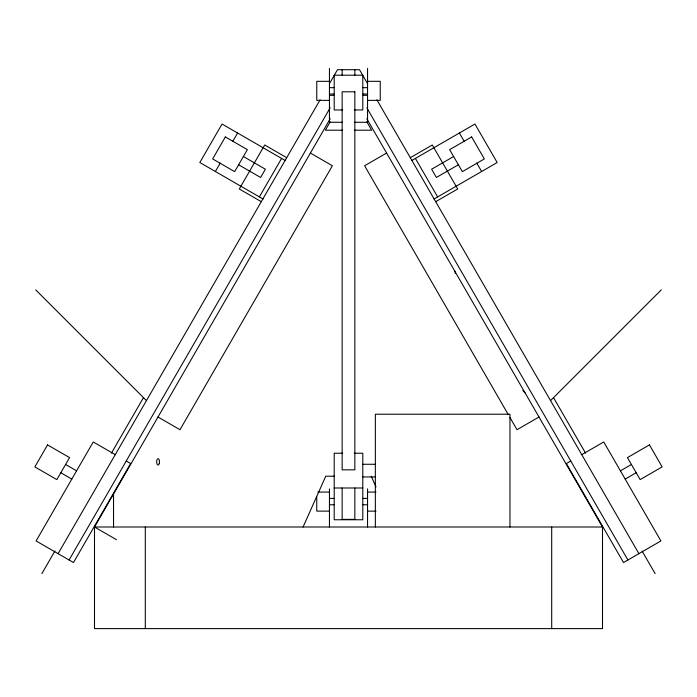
<?xml version="1.0" encoding="UTF-8"?>
<svg xmlns="http://www.w3.org/2000/svg" width="697" height="697" viewBox="0 0 697 697"><rect width="100%" height="100%" fill="white"/><g stroke="black" fill="none" stroke-linecap="round" stroke-linejoin="round"><path stroke-width="1.05" d="M303.064 527.002L325.778 476.199L334.438 476.199M215.373 171.506L220.252 163.054M232.72 141.456L237.599 133.005M41.872 573.614L54.915 551.031M111.415 453.155L143.477 397.63M259.371 196.903L281.597 158.411M58.095 553.653L320.115 99.819M329.35 83.823L337.505 69.7L359.495 69.7L367.65 83.823M69.09 559.996L330.186 107.774M330.239 118.682L94.496 527.002L94.496 628.607L602.504 628.607L602.504 527.002L366.822 118.778M330.195 121.801L325.351 130.2L342.575 130.2M550.534 400.627L661.287 289.865M386.6 153.044L364.601 165.747L508.296 414.628M410.298 157.688L432.297 144.993L457.702 188.983L435.703 201.686M411.744 160.528L474.953 124.031L497.179 162.523L433.97 199.02M453.616 156.511L431.617 169.214L436.383 177.465L458.382 164.762M539.008 417.015L517.008 429.718L509.934 417.459M570.756 461.013L566.356 463.549L623.51 562.54L660.904 540.95L603.75 441.959L581.751 454.662M620.426 470.832L631.421 464.481M625.183 479.083L636.187 472.732M329.446 81.322L316.752 81.322L316.752 100.368L329.446 100.368M367.554 81.322L380.248 81.322L380.248 100.368L367.554 100.368M329.664 87.674L333.968 87.674M363.032 87.674L367.336 87.674M329.664 94.017L333.968 94.017M363.032 94.017L367.336 94.017M329.446 95.332L333.802 95.332M363.198 95.332L367.554 95.332M342.671 109.96L334.203 109.96L334.203 75.189L362.797 75.189L362.797 109.96L354.329 109.96M342.515 122.28L329.446 122.28L329.446 68.393M354.485 122.28L367.554 122.28L367.554 68.393M354.425 130.2L371.649 130.2L366.805 121.801M342.671 453.233L334.203 453.233L334.203 519.762L362.797 519.762L362.797 453.233L354.329 453.233M362.797 464.28L375.352 464.28M362.797 476.948L375.352 476.948M334.203 487.996L362.797 487.996M317.806 492.073L329.446 492.073M367.554 492.082L376.014 492.082M329.664 498.425L333.968 498.425M363.032 498.425L367.336 498.425M329.664 504.776L333.968 504.776M363.032 504.776L367.336 504.776M329.446 511.128L316.752 511.128L316.752 496.839M367.554 511.128L376.014 511.128M602.504 527.002L94.496 527.002L116.495 539.705M310.4 153.044L332.399 165.747L179.992 429.718L157.992 417.015M286.702 157.688L264.703 144.993L239.298 188.983L261.297 201.686M285.256 160.528L222.047 124.031L199.821 162.523L263.03 199.02M243.384 156.511L265.383 169.214L260.617 177.465L238.618 164.762M115.249 454.662L93.25 441.959L36.096 540.95L73.49 562.54L130.644 463.549L126.244 461.013M65.579 464.481L76.574 470.832M60.813 472.732L71.817 479.083M35.713 289.865L146.466 400.627M522.855 390.564L525.102 392.934M459.401 133.005L464.28 141.456M476.748 163.054L481.627 171.506M415.403 158.411L437.629 196.903M553.523 397.63L585.585 453.155M642.085 551.031L655.128 573.614M376.885 99.819L638.905 553.653M366.814 107.774L627.91 559.996M371.222 476.199L376.023 486.95M454.862 271.281L455.368 273.398M551.702 527.002L551.702 628.607M509.969 527.002L509.969 414.227L375.352 414.227L375.352 527.002M367.554 488.902L367.554 527.002M354.851 69.7L354.851 75.189M354.851 487.996L354.851 519.37L342.149 519.37L342.149 487.996M342.149 69.7L342.149 75.189M329.446 488.902L329.446 527.002M145.298 527.002L145.298 628.607M113.541 494.007L113.541 527.002M47.553 444.904L34.85 466.903L56.849 479.606L69.552 457.607L47.553 444.904M225.358 136.943L212.655 158.933L234.654 171.636L247.357 149.637L225.358 136.943M471.642 136.943L449.643 149.637L462.346 171.636L484.345 158.933L471.642 136.943M649.447 444.904L627.448 457.607L640.151 479.606L662.15 466.903L649.447 444.904M354.851 91.795L342.149 91.795L342.149 469.839L354.851 469.839L354.851 91.795M159.273 463.566A3.171 1.42 -90 0 0 158.149 458.678A3.171 1.42 -90 0 0 156.816 463.305A3.171 1.42 -90 0 0 159.273 463.566"/></g></svg>
